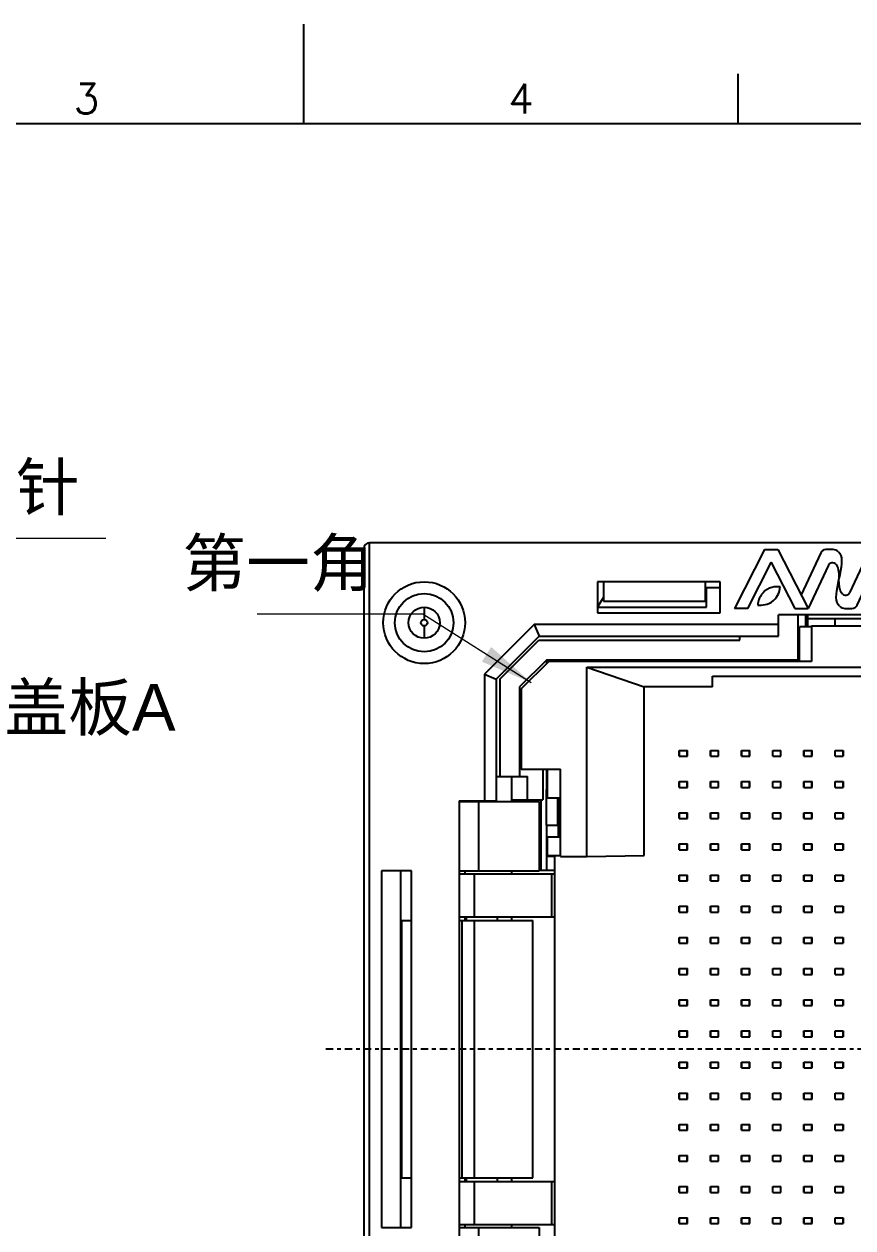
# Model space of a CAD drawing. Header units: millimetres. Extents: x -2108 to -1819, y 1464 to 1622.
# Drawn here: x -1862.65 to -1841.37, y 1537.77 to 1568.68 of the extents above; entities that cross this region are included whole.
import ezdxf
from ezdxf.enums import TextEntityAlignment as Align

# ---------------------------------------------------------------- set-up
doc = ezdxf.new("R2010")
doc.units = ezdxf.units.MM
doc.linetypes.add('CENTER', pattern=[0.6, 0.375, -0.075, 0.075, -0.075])
for name, color, linetype in [('hatch', 6, 'Continuous'), ('layer 1', 7, 'Continuous'), ('text', 7, 'Continuous'), ('厚', 7, 'Continuous')]:
    doc.layers.add(name, color=color, linetype=linetype)
doc.styles.add('Roman', font='romans', dxfattribs={"bigfont": 'bigfont'})
doc.dimstyles.new('副本水平', dxfattribs={"dimscale": 1.7, "dimtxt": 1.2, "dimasz": 0.8, "dimexe": 0.5, "dimexo": 0.5, "dimgap": 0.2, "dimtad": 0, "dimrnd": 0.0005, "dimzin": 9, "dimdsep": 46, "dimtxsty": 'Standard', "dimcen": 0, "dimclrd": 192, "dimclre": 192, "dimclrt": 7, "dimazin": 2, "dimtfac": 1, "dimtofl": 0, "dimtmove": 0, "dimatfit": 3, "dimfxl": 1, "dimtolj": 1, "dimlwd": 9, "dimlwe": 9, "dimarcsym": 0})

# ---------------------------------------------------------------- blocks, each defined once
blk = doc.blocks.new('REWREWRT')
at = {"color": 8, "linetype": 'Continuous'}
for p, q in [((596.238, 213.41), (596.238, 213.56)), ((596.238, 213.56), (596.448, 213.56)), ((596.238, 213.41), (596.448, 213.41)), ((596.243, 213.41), (596.243, 213.56)), ((596.443, 213.41), (596.443, 213.56)), ((596.448, 213.41), (596.448, 213.56)), ((597.038, 213.41), (597.038, 213.56)), ((597.038, 213.56), (597.248, 213.56)), ((597.038, 213.41), (597.248, 213.41)), ((597.043, 213.41), (597.043, 213.56)), ((597.243, 213.41), (597.243, 213.56)), ((597.248, 213.41), (597.248, 213.56)), ((597.838, 213.41), (597.838, 213.56)), ((597.838, 213.56), (598.048, 213.56)), ((597.838, 213.41), (598.048, 213.41)), ((597.843, 213.41), (597.843, 213.56)), ((598.043, 213.41), (598.043, 213.56)), ((598.048, 213.41), (598.048, 213.56)), ((598.638, 213.41), (598.638, 213.56)), ((598.638, 213.56), (598.848, 213.56)), ((598.638, 213.41), (598.848, 213.41)), ((598.643, 213.41), (598.643, 213.56)), ((598.843, 213.41), (598.843, 213.56)), ((598.848, 213.41), (598.848, 213.56)), ((599.438, 213.41), (599.438, 213.56)), ((599.438, 213.56), (599.648, 213.56)), ((599.438, 213.41), (599.648, 213.41)), ((599.443, 213.41), (599.443, 213.56)), ((599.643, 213.41), (599.643, 213.56)), ((599.648, 213.41), (599.648, 213.56)), ((600.238, 213.41), (600.238, 213.56)), ((600.238, 213.56), (600.448, 213.56)), ((600.238, 213.41), (600.448, 213.41)), ((600.243, 213.41), (600.243, 213.56)), ((600.443, 213.56), (600.443, 213.41)), ((600.448, 213.41), (600.448, 213.56)), ((596.238, 212.61), (596.238, 212.76)), ((596.238, 212.76), (596.448, 212.76)), ((596.243, 212.61), (596.243, 212.76)), ((596.443, 212.61), (596.443, 212.76)), ((596.448, 212.61), (596.448, 212.76)), ((597.038, 212.61), (597.038, 212.76)), ((597.038, 212.76), (597.248, 212.76)), ((597.043, 212.61), (597.043, 212.76)), ((597.243, 212.61), (597.243, 212.76)), ((597.248, 212.61), (597.248, 212.76)), ((597.838, 212.61), (597.838, 212.76)), ((597.838, 212.76), (598.048, 212.76)), ((597.843, 212.61), (597.843, 212.76)), ((598.043, 212.61), (598.043, 212.76)), ((598.048, 212.61), (598.048, 212.76)), ((598.638, 212.61), (598.638, 212.76)), ((598.638, 212.76), (598.848, 212.76)), ((598.643, 212.61), (598.643, 212.76)), ((598.843, 212.61), (598.843, 212.76)), ((598.848, 212.61), (598.848, 212.76)), ((599.438, 212.61), (599.438, 212.76)), ((599.438, 212.76), (599.648, 212.76)), ((599.443, 212.61), (599.443, 212.76)), ((599.643, 212.61), (599.643, 212.76)), ((599.648, 212.61), (599.648, 212.76)), ((600.238, 212.61), (600.238, 212.76)), ((600.238, 212.76), (600.448, 212.76)), ((600.243, 212.61), (600.243, 212.76)), ((600.443, 212.76), (600.443, 212.61)), ((600.448, 212.61), (600.448, 212.76)), ((596.238, 212.61), (596.448, 212.61)), ((597.038, 212.61), (597.248, 212.61)), ((597.838, 212.61), (598.048, 212.61)), ((598.638, 212.61), (598.848, 212.61)), ((599.438, 212.61), (599.648, 212.61)), ((600.238, 212.61), (600.448, 212.61)), ((596.238, 211.81), (596.238, 211.96)), ((596.238, 211.96), (596.448, 211.96)), ((596.238, 211.81), (596.448, 211.81)), ((596.243, 211.81), (596.243, 211.96)), ((596.443, 211.81), (596.443, 211.96)), ((596.448, 211.81), (596.448, 211.96)), ((597.038, 211.81), (597.038, 211.96)), ((597.038, 211.96), (597.248, 211.96)), ((597.038, 211.81), (597.248, 211.81)), ((597.043, 211.81), (597.043, 211.96)), ((597.243, 211.81), (597.243, 211.96)), ((597.248, 211.81), (597.248, 211.96)), ((597.838, 211.81), (597.838, 211.96)), ((597.838, 211.96), (598.048, 211.96)), ((597.838, 211.81), (598.048, 211.81)), ((597.843, 211.81), (597.843, 211.96)), ((598.043, 211.81), (598.043, 211.96)), ((598.048, 211.81), (598.048, 211.96)), ((598.638, 211.81), (598.638, 211.96)), ((598.638, 211.96), (598.848, 211.96)), ((598.638, 211.81), (598.848, 211.81)), ((598.643, 211.81), (598.643, 211.96)), ((598.843, 211.81), (598.843, 211.96)), ((598.848, 211.81), (598.848, 211.96)), ((599.438, 211.81), (599.438, 211.96)), ((599.438, 211.96), (599.648, 211.96)), ((599.438, 211.81), (599.648, 211.81)), ((599.443, 211.81), (599.443, 211.96)), ((599.643, 211.81), (599.643, 211.96)), ((599.648, 211.81), (599.648, 211.96)), ((600.238, 211.81), (600.238, 211.96)), ((600.238, 211.96), (600.448, 211.96)), ((600.238, 211.81), (600.448, 211.81)), ((600.243, 211.81), (600.243, 211.96)), ((600.443, 211.96), (600.443, 211.81)), ((600.448, 211.81), (600.448, 211.96)), ((596.238, 211.01), (596.238, 211.16)), ((596.238, 211.16), (596.448, 211.16)), ((596.243, 211.01), (596.243, 211.16)), ((596.443, 211.01), (596.443, 211.16)), ((596.448, 211.01), (596.448, 211.16)), ((597.038, 211.01), (597.038, 211.16)), ((597.038, 211.16), (597.248, 211.16)), ((597.043, 211.01), (597.043, 211.16)), ((597.243, 211.01), (597.243, 211.16)), ((597.248, 211.01), (597.248, 211.16)), ((597.838, 211.01), (597.838, 211.16)), ((597.838, 211.16), (598.048, 211.16)), ((597.843, 211.01), (597.843, 211.16)), ((598.043, 211.01), (598.043, 211.16)), ((598.048, 211.01), (598.048, 211.16)), ((598.638, 211.01), (598.638, 211.16)), ((598.638, 211.16), (598.848, 211.16)), ((598.643, 211.01), (598.643, 211.16)), ((598.843, 211.01), (598.843, 211.16)), ((598.848, 211.01), (598.848, 211.16)), ((599.438, 211.01), (599.438, 211.16)), ((599.438, 211.16), (599.648, 211.16)), ((599.443, 211.01), (599.443, 211.16)), ((599.643, 211.01), (599.643, 211.16)), ((599.648, 211.01), (599.648, 211.16)), ((600.238, 211.01), (600.238, 211.16)), ((600.238, 211.16), (600.448, 211.16)), ((600.243, 211.01), (600.243, 211.16)), ((600.443, 211.16), (600.443, 211.01)), ((600.448, 211.01), (600.448, 211.16)), ((596.238, 211.01), (596.448, 211.01)), ((597.038, 211.01), (597.248, 211.01)), ((597.838, 211.01), (598.048, 211.01)), ((598.638, 211.01), (598.848, 211.01)), ((599.438, 211.01), (599.648, 211.01)), ((600.238, 211.01), (600.448, 211.01)), ((596.238, 210.21), (596.238, 210.36)), ((596.238, 210.36), (596.448, 210.36)), ((596.238, 210.21), (596.448, 210.21)), ((596.243, 210.21), (596.243, 210.36)), ((596.443, 210.21), (596.443, 210.36)), ((596.448, 210.21), (596.448, 210.36)), ((597.038, 210.21), (597.038, 210.36)), ((597.038, 210.36), (597.248, 210.36)), ((597.038, 210.21), (597.248, 210.21)), ((597.043, 210.21), (597.043, 210.36)), ((597.243, 210.21), (597.243, 210.36)), ((597.248, 210.21), (597.248, 210.36)), ((597.838, 210.21), (597.838, 210.36)), ((597.838, 210.36), (598.048, 210.36)), ((597.838, 210.21), (598.048, 210.21)), ((597.843, 210.21), (597.843, 210.36)), ((598.043, 210.21), (598.043, 210.36)), ((598.048, 210.21), (598.048, 210.36)), ((598.638, 210.21), (598.638, 210.36)), ((598.638, 210.36), (598.848, 210.36)), ((598.638, 210.21), (598.848, 210.21)), ((598.643, 210.21), (598.643, 210.36)), ((598.843, 210.21), (598.843, 210.36)), ((598.848, 210.21), (598.848, 210.36)), ((599.438, 210.21), (599.438, 210.36)), ((599.438, 210.36), (599.648, 210.36)), ((599.438, 210.21), (599.648, 210.21)), ((599.443, 210.21), (599.443, 210.36)), ((599.643, 210.21), (599.643, 210.36)), ((599.648, 210.21), (599.648, 210.36)), ((600.238, 210.21), (600.238, 210.36)), ((600.238, 210.36), (600.448, 210.36)), ((600.238, 210.21), (600.448, 210.21)), ((600.243, 210.21), (600.243, 210.36)), ((600.443, 210.36), (600.443, 210.21)), ((600.448, 210.21), (600.448, 210.36)), ((596.238, 209.41), (596.238, 209.56)), ((596.238, 209.56), (596.448, 209.56)), ((596.238, 209.41), (596.448, 209.41)), ((596.243, 209.41), (596.243, 209.56)), ((596.443, 209.41), (596.443, 209.56)), ((596.448, 209.41), (596.448, 209.56)), ((597.038, 209.41), (597.038, 209.56)), ((597.038, 209.56), (597.248, 209.56)), ((597.038, 209.41), (597.248, 209.41)), ((597.043, 209.41), (597.043, 209.56)), ((597.243, 209.41), (597.243, 209.56)), ((597.248, 209.41), (597.248, 209.56)), ((597.838, 209.41), (597.838, 209.56)), ((597.838, 209.56), (598.048, 209.56)), ((597.838, 209.41), (598.048, 209.41)), ((597.843, 209.41), (597.843, 209.56)), ((598.043, 209.41), (598.043, 209.56)), ((598.048, 209.41), (598.048, 209.56)), ((598.638, 209.41), (598.638, 209.56)), ((598.638, 209.56), (598.848, 209.56)), ((598.638, 209.41), (598.848, 209.41)), ((598.643, 209.41), (598.643, 209.56)), ((598.843, 209.41), (598.843, 209.56)), ((598.848, 209.41), (598.848, 209.56)), ((599.438, 209.41), (599.438, 209.56)), ((599.438, 209.56), (599.648, 209.56)), ((599.438, 209.41), (599.648, 209.41)), ((599.443, 209.41), (599.443, 209.56)), ((599.643, 209.41), (599.643, 209.56)), ((599.648, 209.41), (599.648, 209.56)), ((600.238, 209.41), (600.238, 209.56)), ((600.238, 209.56), (600.448, 209.56)), ((600.238, 209.41), (600.448, 209.41)), ((600.243, 209.41), (600.243, 209.56)), ((600.443, 209.56), (600.443, 209.41)), ((600.448, 209.41), (600.448, 209.56)), ((596.238, 208.61), (596.238, 208.76)), ((596.238, 208.76), (596.448, 208.76)), ((596.243, 208.61), (596.243, 208.76)), ((596.443, 208.61), (596.443, 208.76)), ((596.448, 208.61), (596.448, 208.76)), ((597.038, 208.61), (597.038, 208.76)), ((597.038, 208.76), (597.248, 208.76)), ((597.043, 208.61), (597.043, 208.76)), ((597.243, 208.61), (597.243, 208.76)), ((597.248, 208.61), (597.248, 208.76)), ((597.838, 208.61), (597.838, 208.76)), ((597.838, 208.76), (598.048, 208.76)), ((597.843, 208.61), (597.843, 208.76)), ((598.043, 208.61), (598.043, 208.76)), ((598.048, 208.61), (598.048, 208.76)), ((598.638, 208.61), (598.638, 208.76)), ((598.638, 208.76), (598.848, 208.76)), ((598.643, 208.61), (598.643, 208.76)), ((598.843, 208.61), (598.843, 208.76)), ((598.848, 208.61), (598.848, 208.76)), ((599.438, 208.61), (599.438, 208.76)), ((599.438, 208.76), (599.648, 208.76)), ((599.443, 208.61), (599.443, 208.76)), ((599.643, 208.61), (599.643, 208.76)), ((599.648, 208.61), (599.648, 208.76)), ((600.238, 208.61), (600.238, 208.76)), ((600.238, 208.76), (600.448, 208.76)), ((600.243, 208.61), (600.243, 208.76)), ((600.443, 208.76), (600.443, 208.61)), ((600.448, 208.61), (600.448, 208.76)), ((596.238, 208.61), (596.448, 208.61)), ((597.038, 208.61), (597.248, 208.61)), ((597.838, 208.61), (598.048, 208.61)), ((598.638, 208.61), (598.848, 208.61)), ((599.438, 208.61), (599.648, 208.61)), ((600.238, 208.61), (600.448, 208.61)), ((596.238, 207.81), (596.238, 207.96)), ((596.238, 207.96), (596.448, 207.96)), ((596.238, 207.81), (596.448, 207.81)), ((596.243, 207.81), (596.243, 207.96)), ((596.443, 207.81), (596.443, 207.96)), ((596.448, 207.81), (596.448, 207.96)), ((597.038, 207.81), (597.038, 207.96)), ((597.038, 207.96), (597.248, 207.96)), ((597.038, 207.81), (597.248, 207.81)), ((597.043, 207.81), (597.043, 207.96)), ((597.243, 207.81), (597.243, 207.96)), ((597.248, 207.81), (597.248, 207.96)), ((597.838, 207.81), (597.838, 207.96)), ((597.838, 207.96), (598.048, 207.96)), ((597.838, 207.81), (598.048, 207.81)), ((597.843, 207.81), (597.843, 207.96)), ((598.043, 207.81), (598.043, 207.96)), ((598.048, 207.81), (598.048, 207.96)), ((598.638, 207.81), (598.638, 207.96)), ((598.638, 207.96), (598.848, 207.96)), ((598.638, 207.81), (598.848, 207.81)), ((598.643, 207.81), (598.643, 207.96)), ((598.843, 207.81), (598.843, 207.96)), ((598.848, 207.81), (598.848, 207.96)), ((599.438, 207.81), (599.438, 207.96)), ((599.438, 207.96), (599.648, 207.96)), ((599.438, 207.81), (599.648, 207.81)), ((599.443, 207.81), (599.443, 207.96)), ((599.643, 207.81), (599.643, 207.96)), ((599.648, 207.81), (599.648, 207.96)), ((600.238, 207.81), (600.238, 207.96)), ((600.238, 207.96), (600.448, 207.96)), ((600.238, 207.81), (600.448, 207.81)), ((600.243, 207.81), (600.243, 207.96)), ((600.443, 207.96), (600.443, 207.81)), ((600.448, 207.81), (600.448, 207.96)), ((596.238, 207.01), (596.238, 207.16)), ((596.238, 207.16), (596.448, 207.16)), ((596.243, 207.01), (596.243, 207.16)), ((596.443, 207.01), (596.443, 207.16)), ((596.448, 207.01), (596.448, 207.16)), ((597.038, 207.01), (597.038, 207.16)), ((597.038, 207.16), (597.248, 207.16)), ((597.043, 207.01), (597.043, 207.16)), ((597.243, 207.01), (597.243, 207.16)), ((597.248, 207.01), (597.248, 207.16)), ((597.838, 207.01), (597.838, 207.16)), ((597.838, 207.16), (598.048, 207.16)), ((597.843, 207.01), (597.843, 207.16)), ((598.043, 207.01), (598.043, 207.16)), ((598.048, 207.01), (598.048, 207.16)), ((598.638, 207.01), (598.638, 207.16)), ((598.638, 207.16), (598.848, 207.16)), ((598.643, 207.01), (598.643, 207.16)), ((598.843, 207.01), (598.843, 207.16)), ((598.848, 207.01), (598.848, 207.16)), ((599.438, 207.01), (599.438, 207.16)), ((599.438, 207.16), (599.648, 207.16)), ((599.443, 207.01), (599.443, 207.16)), ((599.643, 207.01), (599.643, 207.16)), ((599.648, 207.01), (599.648, 207.16)), ((600.238, 207.01), (600.238, 207.16)), ((600.238, 207.16), (600.448, 207.16)), ((600.243, 207.01), (600.243, 207.16)), ((600.443, 207.16), (600.443, 207.01)), ((600.448, 207.01), (600.448, 207.16)), ((596.238, 207.01), (596.448, 207.01)), ((597.038, 207.01), (597.248, 207.01)), ((597.838, 207.01), (598.048, 207.01)), ((598.638, 207.01), (598.848, 207.01)), ((599.438, 207.01), (599.648, 207.01)), ((600.238, 207.01), (600.448, 207.01)), ((596.238, 206.21), (596.238, 206.36)), ((596.238, 206.36), (596.448, 206.36)), ((596.238, 206.21), (596.448, 206.21)), ((596.243, 206.21), (596.243, 206.36)), ((596.443, 206.21), (596.443, 206.36)), ((596.448, 206.21), (596.448, 206.36)), ((597.038, 206.21), (597.038, 206.36)), ((597.038, 206.36), (597.248, 206.36)), ((597.038, 206.21), (597.248, 206.21)), ((597.043, 206.21), (597.043, 206.36)), ((597.243, 206.21), (597.243, 206.36)), ((597.248, 206.21), (597.248, 206.36)), ((597.838, 206.21), (597.838, 206.36)), ((597.838, 206.36), (598.048, 206.36)), ((597.838, 206.21), (598.048, 206.21)), ((597.843, 206.21), (597.843, 206.36)), ((598.043, 206.21), (598.043, 206.36)), ((598.048, 206.21), (598.048, 206.36)), ((598.638, 206.21), (598.638, 206.36)), ((598.638, 206.36), (598.848, 206.36)), ((598.638, 206.21), (598.848, 206.21)), ((598.643, 206.21), (598.643, 206.36)), ((598.843, 206.21), (598.843, 206.36)), ((598.848, 206.21), (598.848, 206.36)), ((599.438, 206.21), (599.438, 206.36)), ((599.438, 206.36), (599.648, 206.36)), ((599.438, 206.21), (599.648, 206.21)), ((599.443, 206.21), (599.443, 206.36)), ((599.643, 206.21), (599.643, 206.36)), ((599.648, 206.21), (599.648, 206.36)), ((600.238, 206.21), (600.238, 206.36)), ((600.238, 206.36), (600.448, 206.36)), ((600.238, 206.21), (600.448, 206.21)), ((600.243, 206.21), (600.243, 206.36)), ((600.443, 206.36), (600.443, 206.21)), ((600.448, 206.21), (600.448, 206.36)), ((596.238, 205.41), (596.238, 205.56)), ((596.238, 205.56), (596.448, 205.56)), ((596.243, 205.41), (596.243, 205.56)), ((596.443, 205.41), (596.443, 205.56)), ((596.448, 205.41), (596.448, 205.56)), ((597.038, 205.41), (597.038, 205.56)), ((597.038, 205.56), (597.248, 205.56)), ((597.043, 205.41), (597.043, 205.56)), ((597.243, 205.41), (597.243, 205.56)), ((597.248, 205.41), (597.248, 205.56)), ((597.838, 205.41), (597.838, 205.56)), ((597.838, 205.56), (598.048, 205.56)), ((597.843, 205.41), (597.843, 205.56)), ((598.043, 205.41), (598.043, 205.56)), ((598.048, 205.41), (598.048, 205.56)), ((598.638, 205.41), (598.638, 205.56)), ((598.638, 205.56), (598.848, 205.56)), ((598.643, 205.41), (598.643, 205.56)), ((598.843, 205.41), (598.843, 205.56)), ((598.848, 205.41), (598.848, 205.56)), ((599.438, 205.41), (599.438, 205.56)), ((599.438, 205.56), (599.648, 205.56)), ((599.443, 205.41), (599.443, 205.56)), ((599.643, 205.41), (599.643, 205.56)), ((599.648, 205.41), (599.648, 205.56)), ((600.238, 205.41), (600.238, 205.56)), ((600.238, 205.56), (600.448, 205.56)), ((600.243, 205.41), (600.243, 205.56)), ((600.443, 205.56), (600.443, 205.41)), ((600.448, 205.41), (600.448, 205.56)), ((596.238, 205.41), (596.448, 205.41)), ((597.038, 205.41), (597.248, 205.41)), ((597.838, 205.41), (598.048, 205.41)), ((598.638, 205.41), (598.848, 205.41)), ((599.438, 205.41), (599.648, 205.41)), ((600.238, 205.41), (600.448, 205.41)), ((596.238, 204.61), (596.238, 204.76)), ((596.238, 204.76), (596.448, 204.76)), ((596.243, 204.61), (596.243, 204.76)), ((596.443, 204.61), (596.443, 204.76)), ((596.448, 204.61), (596.448, 204.76)), ((597.038, 204.61), (597.038, 204.76)), ((597.038, 204.76), (597.248, 204.76)), ((597.043, 204.61), (597.043, 204.76)), ((597.243, 204.61), (597.243, 204.76)), ((597.248, 204.61), (597.248, 204.76)), ((597.838, 204.61), (597.838, 204.76)), ((597.838, 204.76), (598.048, 204.76)), ((597.843, 204.61), (597.843, 204.76)), ((598.043, 204.61), (598.043, 204.76)), ((598.048, 204.61), (598.048, 204.76)), ((598.638, 204.61), (598.638, 204.76)), ((598.638, 204.76), (598.848, 204.76)), ((598.643, 204.61), (598.643, 204.76)), ((598.843, 204.61), (598.843, 204.76)), ((598.848, 204.61), (598.848, 204.76)), ((599.438, 204.61), (599.438, 204.76)), ((599.438, 204.76), (599.648, 204.76)), ((599.443, 204.61), (599.443, 204.76)), ((599.643, 204.61), (599.643, 204.76)), ((599.648, 204.61), (599.648, 204.76)), ((600.238, 204.76), (600.448, 204.76)), ((600.238, 204.61), (600.238, 204.76)), ((600.243, 204.61), (600.243, 204.76)), ((600.443, 204.76), (600.443, 204.61)), ((600.448, 204.61), (600.448, 204.76)), ((596.238, 204.61), (596.448, 204.61)), ((597.038, 204.61), (597.248, 204.61)), ((597.838, 204.61), (598.048, 204.61)), ((598.638, 204.61), (598.848, 204.61)), ((599.438, 204.61), (599.648, 204.61)), ((600.238, 204.61), (600.448, 204.61)), ((596.238, 203.81), (596.238, 203.96)), ((596.238, 203.96), (596.448, 203.96)), ((596.238, 203.81), (596.448, 203.81)), ((596.243, 203.81), (596.243, 203.96)), ((596.443, 203.81), (596.443, 203.96)), ((596.448, 203.81), (596.448, 203.96)), ((597.038, 203.81), (597.038, 203.96)), ((597.038, 203.96), (597.248, 203.96)), ((597.038, 203.81), (597.248, 203.81)), ((597.043, 203.81), (597.043, 203.96)), ((597.243, 203.81), (597.243, 203.96)), ((597.248, 203.81), (597.248, 203.96)), ((597.838, 203.81), (597.838, 203.96)), ((597.838, 203.96), (598.048, 203.96)), ((597.838, 203.81), (598.048, 203.81)), ((597.843, 203.81), (597.843, 203.96)), ((598.043, 203.81), (598.043, 203.96)), ((598.048, 203.81), (598.048, 203.96)), ((598.638, 203.81), (598.638, 203.96)), ((598.638, 203.96), (598.848, 203.96)), ((598.638, 203.81), (598.848, 203.81)), ((598.643, 203.81), (598.643, 203.96)), ((598.843, 203.81), (598.843, 203.96)), ((598.848, 203.81), (598.848, 203.96)), ((599.438, 203.81), (599.438, 203.96)), ((599.438, 203.96), (599.648, 203.96)), ((599.438, 203.81), (599.648, 203.81)), ((599.443, 203.81), (599.443, 203.96)), ((599.643, 203.81), (599.643, 203.96)), ((599.648, 203.81), (599.648, 203.96)), ((600.238, 203.96), (600.448, 203.96)), ((600.238, 203.81), (600.238, 203.96)), ((600.238, 203.81), (600.448, 203.81)), ((600.243, 203.81), (600.243, 203.96)), ((600.443, 203.96), (600.443, 203.81)), ((600.448, 203.81), (600.448, 203.96)), ((596.238, 203.01), (596.238, 203.16)), ((596.238, 203.16), (596.448, 203.16)), ((596.243, 203.01), (596.243, 203.16)), ((596.443, 203.01), (596.443, 203.16)), ((596.448, 203.01), (596.448, 203.16)), ((597.038, 203.01), (597.038, 203.16)), ((597.038, 203.16), (597.248, 203.16)), ((597.043, 203.01), (597.043, 203.16)), ((597.243, 203.01), (597.243, 203.16)), ((597.248, 203.01), (597.248, 203.16)), ((597.838, 203.01), (597.838, 203.16)), ((597.838, 203.16), (598.048, 203.16)), ((597.843, 203.01), (597.843, 203.16)), ((598.043, 203.01), (598.043, 203.16)), ((598.048, 203.01), (598.048, 203.16)), ((598.638, 203.01), (598.638, 203.16)), ((598.638, 203.16), (598.848, 203.16)), ((598.643, 203.01), (598.643, 203.16)), ((598.843, 203.01), (598.843, 203.16)), ((598.848, 203.01), (598.848, 203.16)), ((599.438, 203.16), (599.648, 203.16)), ((599.438, 203.01), (599.438, 203.16)), ((599.443, 203.01), (599.443, 203.16)), ((599.643, 203.01), (599.643, 203.16)), ((599.648, 203.01), (599.648, 203.16)), ((600.238, 203.16), (600.448, 203.16)), ((600.238, 203.01), (600.238, 203.16)), ((600.243, 203.01), (600.243, 203.16)), ((600.443, 203.16), (600.443, 203.01)), ((600.448, 203.01), (600.448, 203.16)), ((596.238, 203.01), (596.448, 203.01)), ((597.038, 203.01), (597.248, 203.01)), ((597.838, 203.01), (598.048, 203.01)), ((598.638, 203.01), (598.848, 203.01)), ((599.438, 203.01), (599.648, 203.01)), ((600.238, 203.01), (600.448, 203.01)), ((596.238, 202.21), (596.238, 202.36)), ((596.238, 202.36), (596.448, 202.36)), ((596.238, 202.21), (596.448, 202.21)), ((596.243, 202.21), (596.243, 202.36)), ((596.443, 202.21), (596.443, 202.36)), ((596.448, 202.21), (596.448, 202.36)), ((597.038, 202.21), (597.038, 202.36)), ((597.038, 202.36), (597.248, 202.36)), ((597.038, 202.21), (597.248, 202.21)), ((597.043, 202.21), (597.043, 202.36)), ((597.243, 202.21), (597.243, 202.36)), ((597.248, 202.21), (597.248, 202.36)), ((597.838, 202.36), (598.048, 202.36)), ((597.838, 202.21), (597.838, 202.36)), ((597.838, 202.21), (598.048, 202.21)), ((597.843, 202.21), (597.843, 202.36)), ((598.043, 202.21), (598.043, 202.36)), ((598.048, 202.21), (598.048, 202.36)), ((598.638, 202.36), (598.848, 202.36)), ((598.638, 202.21), (598.638, 202.36)), ((598.638, 202.21), (598.848, 202.21)), ((598.643, 202.21), (598.643, 202.36)), ((598.843, 202.21), (598.843, 202.36)), ((598.848, 202.21), (598.848, 202.36)), ((599.438, 202.36), (599.648, 202.36)), ((599.438, 202.21), (599.438, 202.36)), ((599.438, 202.21), (599.648, 202.21)), ((599.443, 202.21), (599.443, 202.36)), ((599.643, 202.21), (599.643, 202.36)), ((599.648, 202.21), (599.648, 202.36)), ((600.238, 202.36), (600.448, 202.36)), ((600.238, 202.21), (600.238, 202.36)), ((600.238, 202.21), (600.448, 202.21)), ((600.243, 202.21), (600.243, 202.36)), ((600.443, 202.36), (600.443, 202.21)), ((600.448, 202.21), (600.448, 202.36)), ((596.238, 201.41), (596.238, 201.56)), ((596.238, 201.56), (596.448, 201.56)), ((596.243, 201.41), (596.243, 201.56)), ((596.443, 201.41), (596.443, 201.56)), ((596.448, 201.41), (596.448, 201.56)), ((597.038, 201.41), (597.038, 201.56)), ((597.038, 201.56), (597.248, 201.56)), ((597.043, 201.41), (597.043, 201.56)), ((597.243, 201.41), (597.243, 201.56)), ((597.248, 201.41), (597.248, 201.56)), ((597.838, 201.56), (598.048, 201.56)), ((597.838, 201.41), (597.838, 201.56)), ((597.843, 201.41), (597.843, 201.56)), ((598.043, 201.41), (598.043, 201.56)), ((598.048, 201.41), (598.048, 201.56)), ((598.638, 201.56), (598.848, 201.56)), ((598.638, 201.41), (598.638, 201.56)), ((598.643, 201.41), (598.643, 201.56)), ((598.843, 201.41), (598.843, 201.56)), ((598.848, 201.41), (598.848, 201.56)), ((599.438, 201.56), (599.648, 201.56)), ((599.438, 201.41), (599.438, 201.56)), ((599.443, 201.41), (599.443, 201.56)), ((599.643, 201.41), (599.643, 201.56)), ((599.648, 201.41), (599.648, 201.56)), ((600.238, 201.56), (600.448, 201.56)), ((600.238, 201.41), (600.238, 201.56)), ((600.243, 201.41), (600.243, 201.56)), ((600.443, 201.56), (600.443, 201.41)), ((600.448, 201.41), (600.448, 201.56)), ((596.238, 201.41), (596.448, 201.41)), ((597.038, 201.41), (597.248, 201.41)), ((597.838, 201.41), (598.048, 201.41)), ((598.638, 201.41), (598.848, 201.41)), ((599.438, 201.41), (599.648, 201.41)), ((600.238, 201.41), (600.448, 201.41))]:
    blk.add_line(p, q, dxfattribs=at)
blk = doc.blocks.new('fdsah')
at = {"layer": 'text'}
for p, q in [((-92.6688, 9.399), (-92.6688, 9.869)), ((-92.6688, 9.399), (-92.6688, 9.634)), ((-90.6167, 9.399), (-90.6167, 9.634)), ((-98.8251, 9.399), (-86.5124, 9.399))]:
    blk.add_line(p, q, dxfattribs=at)
blk.add_lwpolyline([(-99.0658, 9.399), (-86.5124, 9.399), (-86.5124, 2.2179), (-93.9111, 2.2179), (-93.9111, 0.47), (-95.3318, 0.47), (-96.773, 0.47), (-99.0658, 0.47)], close=True, dxfattribs=at)
at = {"layer": 'text', "style": 'Roman'}
for s, p in [('3', (-93.6948, 9.446)), ('4', (-91.6427, 9.446))]:
    blk.add_text(s, height=0.141, dxfattribs=at).set_placement(p, align=Align.CENTER)
at = {"layer": 'text', "color": 0, "style": 'Roman', "flags": 8}
for tag, p in [('FNAME', (-99.3421, 5.5454)), ('REVDATE', (-99.3421, 3.2897)), ('USER', (-99.3421, 0.47))]:
    blk.add_attdef(tag, p, '', height=0.141, rotation=90, dxfattribs=at)
blk = doc.blocks.new('terwqtrewtrewtyrwytryuu')
at = {"color": 8}
for points in [[(232.46, -544.68), (229.83, -549.8)], [(232.46, -544.68), (233.62, -544.68)], [(233.62, -544.68), (236.24, -549.8)], [(241.61, -544.68), (239.85, -548.45)], [(244.11, -544.68), (243.6, -544.68), (241.2, -549.8), (244.1, -549.8)], [(241.61, -544.68), (242.78, -544.68)], [(231, -549.8), (233.04, -545.81), (235.08, -549.8)], [(235.08, -549.8), (236.24, -549.8)]]:
    blk.add_lwpolyline(points, dxfattribs=at)
for points in [[(238.86, -544.86, 0.154013), (238.41, -544.68), (237.79, -544.68, 0.290936), (237.34, -544.96), (235.63, -548.61)], [(239, -549.62, 0.154013), (239.44, -549.8), (240.06, -549.8, 0.290936), (240.51, -549.51), (242.78, -544.68)], [(244.09, -549.8, 0.998463), (244.1, -544.68)], [(238.62, -545.92, 0.181754), (238.4, -545.84), (238.31, -545.84, 0.29094), (238.01, -546.03), (236.24, -549.8)], [(239.23, -548.55, 0.181754), (239.45, -548.64), (239.55, -548.64, 0.29094), (239.85, -548.45)]]:
    blk.add_lwpolyline(points, format="xyb", dxfattribs=at)
blk.add_lwpolyline([(249.16, -544.68), (247.78, -544.68, 0.36397), (247.68, -544.76), (246.81, -549.68, 0.466308), (246.91, -549.8), (248.97, -549.8, 0.36397), (249.07, -549.71), (249.28, -548.54), (250.1, -547.69), (251.16, -549.74, 0.280815), (251.25, -549.79), (252.93, -549.79, 0.585923), (253.02, -549.64), (251.17, -546.61), (252.87, -544.84, 0.660579), (252.79, -544.67), (250.99, -544.67, 0.204399), (250.91, -544.7), (249.14, -546.55, -0.741369), (248.97, -546.46), (249.26, -544.8, 0.466308)], format="xyb", close=True, dxfattribs=at)
for points, knots in [([(238.86, -544.86), (238.93, -544.92), (239.32, -545.39), (239.12, -546.22), (238.93, -547.24)], [0.0714829, 0.0714829, 0.0714829, 0.0714829, 0.1383991, 0.7957282, 0.7957282, 0.7957282, 0.7957282]), ([(238.62, -545.92), (238.88, -546.15), (238.91, -546.69), (238.93, -547.09), (238.93, -547.24)], [0.2744404, 0.2744404, 0.2744404, 0.2744404, 0.4842053, 0.495191, 0.495191, 0.495191, 0.495191]), ([(239, -549.62), (238.92, -549.56), (238.53, -549.09), (238.73, -548.26), (238.93, -547.24)], [0.0714829, 0.0714829, 0.0714829, 0.0714829, 0.1383991, 0.7957282, 0.7957282, 0.7957282, 0.7957282]), ([(239.23, -548.55), (238.97, -548.33), (238.95, -547.79), (238.92, -547.39), (238.93, -547.24)], [0.2744404, 0.2744404, 0.2744404, 0.2744404, 0.4842053, 0.495191, 0.495191, 0.495191, 0.495191])]:
    blk.add_open_spline(points, degree=3, knots=knots, dxfattribs=at)
at = {"color": 3}
for points, knots in [([(233.81, -547.92), (233.46, -547.86), (232.73, -547.96), (232.33, -548.43), (232.33, -548.43), (231.93, -548.9), (231.92, -549.16), (231.86, -549.51)], [0.5, 0.5, 0.5, 0.5, 0.75, 0.75, 0.75, 0.75, 1, 1, 1, 1]), ([(231.86, -549.51), (232.19, -549.53), (232.8, -549.51), (233.23, -549.11), (233.23, -549.11), (233.66, -548.71), (233.75, -548.38), (233.81, -547.92)], [0, 0, 0, 0, 0.25, 0.25, 0.25, 0.25, 0.5, 0.5, 0.5, 0.5])]:
    blk.add_open_spline(points, degree=3, knots=knots, dxfattribs=at)
at = {"color": 8}
blk.add_open_spline([(231, -549.8), (230.64, -549.8), (230.11, -549.8), (229.83, -549.8)], degree=3, dxfattribs=at)
at = {"layer": 'layer 1', "color": 8, "lineweight": 5}
blk.add_open_spline([(243.84, -546.68), (244, -546.42), (244.28, -546.25), (244.61, -546.25), (244.61, -546.25), (245.09, -546.25), (245.49, -546.64), (245.49, -547.13), (245.49, -547.13), (245.49, -547.23), (245.47, -547.32), (245.45, -547.4)], degree=3, knots=[0, 0, 0, 0, 0.1666667, 0.1666667, 0.1666667, 0.1666667, 0.3333333, 0.3333333, 0.3333333, 0.3333333, 0.5, 0.5, 0.5, 0.5], dxfattribs=at)
for points in [[(242.88, -548.81), (243.1, -548.77), (244, -548.26), (243.77, -547.16)], [(245.45, -547.4), (245.08, -548.46), (244.45, -548.86), (242.88, -548.81)], [(243.77, -547.16), (243.7, -546.97), (243.77, -546.8), (243.84, -546.68)]]:
    blk.add_open_spline(points, degree=3, dxfattribs=at)

msp = doc.modelspace()

# ---------------------------------------------------------------- linework, layer by layer
at = {"color": 7, "linetype": 'Continuous'}
for p, q in [((-1853.9312, 1555.2125), (-1853.9312, 1529.5125)), ((-1853.7812, 1529.3625), (-1853.7812, 1555.3625)), ((-1828.0812, 1555.3625), (-1853.7812, 1555.3625)), ((-1847.9312, 1554.3625), (-1847.9312, 1553.5625)), ((-1844.7812, 1554.3625), (-1847.9312, 1554.3625)), ((-1847.7812, 1554.3625), (-1847.7812, 1553.8625)), ((-1845.1712, 1554.3625), (-1845.1712, 1553.8625)), ((-1845.1712, 1554.2125), (-1844.7812, 1554.2125)), ((-1845.1312, 1553.7125), (-1845.1312, 1554.2125)), ((-1844.7812, 1553.5625), (-1844.7812, 1554.3625)), ((-1847.9312, 1553.7125), (-1847.7812, 1553.9625)), ((-1847.7812, 1553.8625), (-1845.1712, 1553.8625)), ((-1847.9312, 1553.7125), (-1845.1312, 1553.7125)), ((-1847.9312, 1553.5625), (-1844.7812, 1553.5625)), ((-1852.3811, 1553.2288), (-1852.3812, 1552.9125)), ((-1849.5555, 1553.2625), (-1850.8312, 1551.9868)), ((-1849.5555, 1553.2625), (-1849.4312, 1552.9625)), ((-1843.2812, 1553.2625), (-1849.5555, 1553.2625)), ((-1843.2812, 1552.9625), (-1843.2812, 1553.5125)), ((-1838.5812, 1553.5125), (-1843.2812, 1553.5125)), ((-1842.7812, 1552.3625), (-1842.7812, 1553.5125)), ((-1842.5793, 1553.2073), (-1842.5793, 1553.5125)), ((-1839.2832, 1553.4125), (-1842.5793, 1553.4125)), ((-1842.5312, 1553.2073), (-1842.5312, 1553.5125)), ((-1841.8312, 1553.22), (-1841.8312, 1553.4125)), ((-1849.4312, 1552.9625), (-1850.5312, 1551.8625)), ((-1849.4312, 1552.9625), (-1843.2812, 1552.9625)), ((-1844.2812, 1552.8625), (-1844.2812, 1552.9625)), ((-1842.746, 1552.32), (-1842.746, 1553.2073)), ((-1842.4386, 1553.2073), (-1842.746, 1553.2073)), ((-1842.4386, 1553.22), (-1842.4386, 1552.32)), ((-1839.4238, 1553.22), (-1842.4386, 1553.22)), ((-1850.4312, 1551.8696), (-1849.4383, 1552.8625)), ((-1849.4383, 1552.8625), (-1844.2812, 1552.8625)), ((-1849.2312, 1552.3625), (-1849.9312, 1551.6625)), ((-1849.1843, 1552.32), (-1849.8886, 1551.6156)), ((-1849.2312, 1552.273), (-1849.2312, 1552.3625)), ((-1849.2312, 1552.3625), (-1842.746, 1552.3625)), ((-1842.4386, 1552.32), (-1849.1843, 1552.32)), ((-1848.0312, 1552.3625), (-1848.0312, 1552.32)), ((-1842.8812, 1552.3625), (-1842.8812, 1552.32)), ((-1850.8312, 1551.9868), (-1850.8312, 1548.7425)), ((-1850.8312, 1551.9868), (-1850.5312, 1551.8625)), ((-1850.5312, 1551.8625), (-1850.5312, 1548.7425)), ((-1850.4312, 1549.3625), (-1850.4312, 1551.8696)), ((-1849.9312, 1551.6625), (-1849.9312, 1549.3625)), ((-1849.8886, 1551.6156), (-1849.8886, 1549.5551)), ((-1849.8886, 1549.5625), (-1849.9312, 1549.5625)), ((-1849.8886, 1549.5551), (-1848.8812, 1549.5551)), ((-1849.3312, 1549.5551), (-1849.3312, 1548.7625)), ((-1849.2312, 1549.0325), (-1849.2312, 1549.5551)), ((-1849.2181, 1548.8125), (-1849.2181, 1549.5551)), ((-1848.8812, 1547.3051), (-1848.8812, 1549.5551)), ((-1850.5312, 1549.3625), (-1849.7312, 1549.3625)), ((-1850.1406, 1549.3625), (-1850.1406, 1548.7225)), ((-1849.7312, 1548.7625), (-1849.7312, 1549.3625)), ((-1849.2475, 1549.0325), (-1849.2513, 1548.8294)), ((-1849.2475, 1549.0325), (-1849.2181, 1549.0325)), ((-1851.4812, 1548.7425), (-1851.4812, 1535.9825)), ((-1851.4812, 1548.7425), (-1850.5312, 1548.7425)), ((-1851.4812, 1548.7225), (-1849.4312, 1548.7225)), ((-1851.3406, 1548.7425), (-1851.3406, 1548.7225)), ((-1850.9812, 1546.9425), (-1850.9812, 1548.7225)), ((-1850.1406, 1548.7625), (-1849.3312, 1548.7625)), ((-1849.4312, 1548.7225), (-1849.4312, 1546.9425)), ((-1849.3812, 1546.9625), (-1849.3812, 1548.7625)), ((-1849.2513, 1548.8294), (-1849.2513, 1548.1125)), ((-1849.2513, 1548.8294), (-1849.2181, 1548.8294)), ((-1849.2181, 1548.8125), (-1848.8812, 1548.8125)), ((-1848.9513, 1548.1125), (-1848.9513, 1548.8125)), ((-1848.9463, 1548.7625), (-1848.9463, 1548.8125)), ((-1848.9312, 1548.7625), (-1848.9463, 1548.7625)), ((-1848.9312, 1547.8125), (-1848.9312, 1548.8125)), ((-1849.2513, 1548.1125), (-1848.9343, 1548.1125)), ((-1849.2312, 1546.9625), (-1849.2312, 1547.7625)), ((-1849.2312, 1547.7625), (-1849.2181, 1547.7625)), ((-1849.2181, 1547.3256), (-1849.2181, 1547.8125)), ((-1849.2181, 1547.8125), (-1848.8812, 1547.8125)), ((-1849.0312, 1547.3125), (-1849.2312, 1547.3125)), ((-1848.8812, 1547.3256), (-1849.2181, 1547.3256)), ((-1849.0312, 1537.4125), (-1849.0312, 1547.3125)), ((-1853.4812, 1546.9425), (-1853.4812, 1537.7825)), ((-1852.7112, 1546.9425), (-1853.4812, 1546.9425)), ((-1852.9812, 1537.7825), (-1852.9812, 1546.9425)), ((-1852.7112, 1537.7825), (-1852.7112, 1546.9425)), ((-1851.4812, 1546.9425), (-1849.4312, 1546.9425)), ((-1851.4812, 1546.8625), (-1849.0312, 1546.8625)), ((-1851.3406, 1546.9425), (-1851.3406, 1546.8625)), ((-1851.0947, 1546.8625), (-1851.0947, 1545.7625)), ((-1850.1406, 1546.9425), (-1850.1406, 1546.8625)), ((-1849.4312, 1546.9625), (-1849.0312, 1546.9625)), ((-1849.1081, 1545.7625), (-1849.1081, 1546.8625)), ((-1852.9812, 1545.6625), (-1852.7112, 1545.6625)), ((-1852.9674, 1545.6625), (-1852.9674, 1539.0625)), ((-1851.4812, 1545.7625), (-1849.0312, 1545.7625)), ((-1851.4812, 1545.6625), (-1849.5893, 1545.6625)), ((-1851.405, 1539.0625), (-1851.405, 1545.6625)), ((-1851.3406, 1545.7625), (-1851.3406, 1545.6625)), ((-1851.296, 1545.6625), (-1851.296, 1545.7625)), ((-1851.0995, 1545.6625), (-1851.0995, 1539.0625)), ((-1850.496, 1545.6625), (-1850.496, 1545.7625)), ((-1850.1406, 1545.7625), (-1850.1406, 1545.6625)), ((-1850.13, 1545.6625), (-1850.13, 1545.7625)), ((-1849.5893, 1539.0625), (-1849.5893, 1545.6625)), ((-1852.9812, 1539.0625), (-1852.7112, 1539.0625)), ((-1851.4812, 1539.0625), (-1849.5893, 1539.0625)), ((-1851.3406, 1539.0625), (-1851.3406, 1538.9625)), ((-1851.296, 1538.9625), (-1851.296, 1539.0625)), ((-1850.496, 1538.9625), (-1850.496, 1539.0625)), ((-1850.1406, 1539.0625), (-1850.1406, 1538.9625)), ((-1850.13, 1538.9625), (-1850.13, 1539.0625)), ((-1851.4812, 1538.9625), (-1849.0312, 1538.9625)), ((-1851.0947, 1538.9625), (-1851.0947, 1537.8625)), ((-1849.1081, 1537.8625), (-1849.1081, 1538.9625)), ((-1853.4812, 1537.7825), (-1852.7112, 1537.7825)), ((-1851.4812, 1537.8625), (-1849.0312, 1537.8625)), ((-1851.4812, 1537.7825), (-1849.4312, 1537.7825)), ((-1851.3406, 1537.8625), (-1851.3406, 1537.7825)), ((-1850.9812, 1536.0025), (-1850.9812, 1537.7825)), ((-1850.1406, 1537.8625), (-1850.1406, 1537.7825)), ((-1849.4312, 1537.7825), (-1849.4312, 1536.0025))]:
    msp.add_line(p, q, dxfattribs=at)
at = {"color": 102, "linetype": 'Continuous'}
for p, q in [((-1848.2052, 1552.1665), (-1833.6572, 1552.1665)), ((-1848.2052, 1552.1665), (-1846.7312, 1551.6625)), ((-1848.2052, 1547.3051), (-1848.2052, 1552.1665)), ((-1844.9812, 1551.9425), (-1836.6312, 1551.9425)), ((-1844.9812, 1551.6625), (-1844.9812, 1551.9425)), ((-1844.9812, 1551.6625), (-1846.7312, 1551.6625)), ((-1846.7312, 1547.3344), (-1846.7312, 1551.6625)), ((-1848.8812, 1547.3051), (-1848.2052, 1547.3051)), ((-1848.2052, 1547.3051), (-1846.7312, 1547.3344))]:
    msp.add_line(p, q, dxfattribs=at)
at = {"color": 7, "linetype": 'Continuous'}
for radius in [1.05, 0.75, 0.4, 0.0838]:
    msp.add_circle((-1852.3812, 1553.3125), radius, dxfattribs=at)
msp.add_arc((-1853.7812, 1555.2125), 0.15, 90, 180, dxfattribs=at)
for centre, start_param in [((-1849.2343, 1547.7625), -1.5707963), ((-1848.9343, 1547.7625), -1.4256597)]:
    msp.add_ellipse(centre, major_axis=(0, 0.35), ratio=0.0087269, start_param=start_param, end_param=0, dxfattribs=at)
msp.add_open_spline([(-1852.3816, 1553.7125), (-1852.381, 1553.6695), (-1852.3813, 1553.5641), (-1852.3813, 1553.4587), (-1852.3813, 1553.3963)], degree=3, knots=[0, 0, 0, 0, 0.4084035, 1, 1, 1, 1], dxfattribs=at)
at = {"layer": '厚', "color": 1, "linetype": 'CENTER', "ltscale": 0.5}
msp.add_line((-1826.9312, 1542.3625), (-1854.9312, 1542.3625), dxfattribs=at)

# ---------------------------------------------------------------- block references
at = {"xscale": 0.2951943749994825, "yscale": 0.2951943749994825, "zscale": 0.2951943749994825}
msp.add_blockref('terwqtrewtrewtyrwytryuu', (-1912.2629, 1715.9758), dxfattribs=at)
at = {"layer": 'hatch', "xscale": 5.435755694999896, "yscale": 5.435755694999896, "zscale": 5.435755694999896}
msp.add_blockref('fdsah', (-1351.7478, 1515.0372), dxfattribs=at)
at = {"layer": '厚', "color": 0}
msp.add_blockref('REWREWRT', (-2442.0694, 1336.4723), dxfattribs=at)

# ---------------------------------------------------------------- texts
at = {"char_height": 1.2, "width": 5.487633}
for s, insert, attachment_point in [('{\\fSimSun|b0|i0|c134|p54;装针}', (-1861.2247, 1557.3982), 3), ('{\\fSimSun|b0|i0|c134|p54;第一角}', (-1858.5883, 1555.4482), 1)]:
    msp.add_mtext(s, dxfattribs=dict(at, insert=insert, attachment_point=attachment_point))
at = {"color": 7, "insert": (-1863.1557, 1551.7423), "char_height": 1.2, "attachment_point": 1}
msp.add_mtext('{\\fSimSun|b0|i0|c134|p54;盖板\\fArial|b0|i0|c0|p34;A}', dxfattribs=at)

# ---------------------------------------------------------------- leaders
at = {"layer": '厚', "color": 0}
for points in [[(-1867.5891, 1553.7224), (-1864.8086, 1555.4815), (-1860.5544, 1555.4815)], [(-1849.6313, 1551.7723), (-1852.4119, 1553.5314), (-1856.666, 1553.5314)]]:
    msp.add_leader(points, dimstyle='副本水平', override={"dimgap": 0.2, "dimtad": 0}, dxfattribs=at)

doc.saveas('drawing.dxf')
